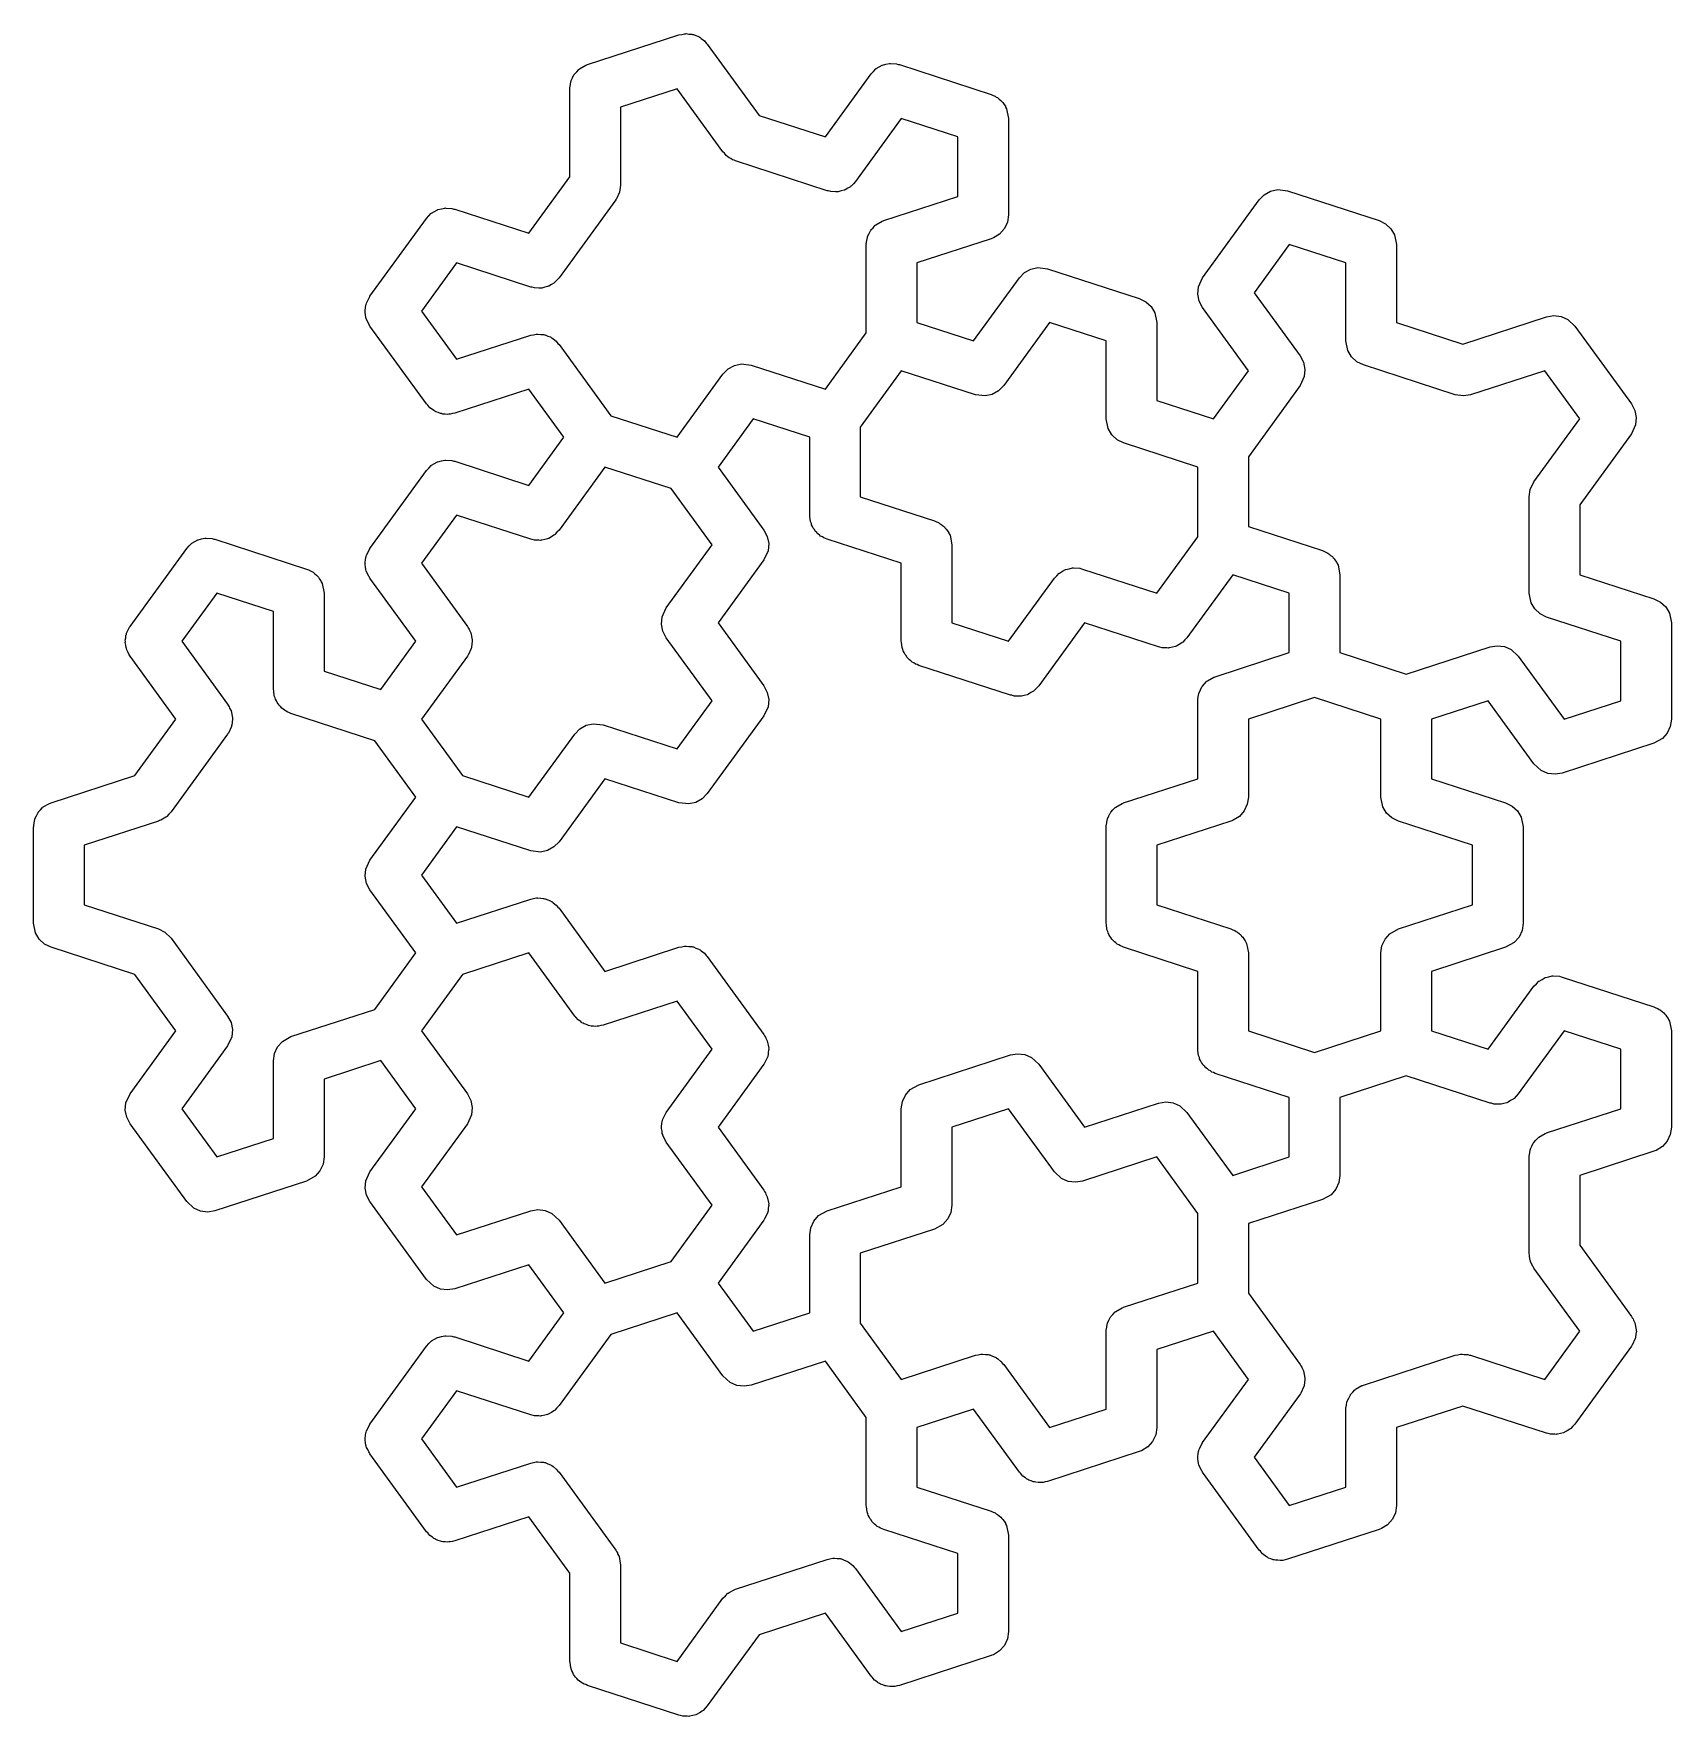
# Model space of a CAD drawing. Header units: millimetres. Extents: x 68 to 170, y 66 to 172.
import ezdxf

# ---------------------------------------------------------------- set-up
doc = ezdxf.new("R2010")
doc.units = ezdxf.units.MM
doc.layers.add('Layer_3', color=7, linetype='CONTINUOUS')

msp = doc.modelspace()

# ---------------------------------------------------------------- linework, layer by layer
at = {"layer": 'Layer_3', "color": 7}
for points in [[(108.806282, 171.803724), (108.983997, 171.793961), (109.032371, 171.776631), (109.083388, 171.770519), (109.246752, 171.699872), (109.414323, 171.639876), (109.455757, 171.609491), (109.502916, 171.589091), (109.576174, 171.521181), (109.782912, 171.369572), (109.885377, 171.234539), (109.953922, 171.170997), (113.2014, 166.701229), (117.358993, 165.350343), (120.231712, 169.304303), (120.383686, 169.460161), (120.533425, 169.618049), (120.543055, 169.623605), (120.550808, 169.631569), (120.740932, 169.737688), (120.929408, 169.846345), (120.940229, 169.84899), (120.94994, 169.854414), (121.162331, 169.901947), (121.374043, 169.952419), (121.385129, 169.951889), (121.395977, 169.954271), (121.442602, 169.948688), (121.830423, 169.927389), (121.935983, 169.889593), (122.006598, 169.881127), (127.751692, 168.014433), (127.875678, 167.953216), (128.005843, 167.906613), (128.079556, 167.852556), (128.161537, 167.81208), (128.262944, 167.718071), (128.374431, 167.636314), (128.429692, 167.56349), (128.496737, 167.501337), (128.567151, 167.382343), (128.65073, 167.2722), (128.664938, 167.217085), (128.729505, 167.107971), (128.848625, 166.504631), (128.848625, 160.463884), (128.782823, 160.011568), (128.590876, 159.596749), (128.28869, 159.253814), (127.901322, 159.011194), (127.80726, 158.985106), (127.751689, 158.954089), (123.103532, 157.44381), (123.103532, 153.709836), (126.654756, 152.555972), (129.527475, 156.509932), (129.846573, 156.837187), (130.245689, 157.059958), (130.691731, 157.159777), (131.302353, 157.086625), (137.047446, 155.219932), (137.457291, 155.017578), (137.792492, 154.706836), (138.025262, 154.313469), (138.144382, 153.710129), (138.144382, 148.822767), (141.695604, 147.668903), (143.890381, 150.689754), (141.017659, 154.643714), (140.80503, 155.048323), (140.716495, 155.496742), (140.759394, 155.951801), (141.017659, 156.509932), (144.568323, 161.397), (144.887421, 161.724255), (145.286537, 161.947027), (145.732579, 162.046846), (146.343201, 161.973694), (152.088294, 160.106998), (152.498139, 159.904644), (152.83334, 159.593902), (153.06611, 159.200535), (153.18523, 158.597195), (153.18523, 153.709836), (157.342824, 152.35895), (162.597351, 154.066251), (163.047863, 154.143443), (163.501694, 154.089074), (163.921223, 153.907651), (164.372229, 153.489557), (167.922893, 148.602488), (168.135522, 148.19788), (168.224057, 147.749461), (168.181158, 147.294402), (167.922893, 146.736271), (164.675415, 142.266503), (164.675415, 137.894952), (169.323573, 136.384673), (169.733418, 136.18232), (170.068618, 135.871577), (170.301388, 135.47821), (170.420509, 134.87487), (170.420509, 128.834121), (170.354707, 128.381805), (170.16276, 127.966986), (169.860574, 127.624052), (169.323573, 127.324318), (163.578479, 125.457625), (163.127968, 125.380432), (162.674136, 125.434802), (162.254607, 125.616224), (161.803601, 126.034318), (158.930882, 129.988278), (155.379661, 128.834414), (155.379661, 125.10044), (160.027818, 123.590161), (160.437663, 123.387808), (160.772864, 123.077065), (161.005634, 122.683699), (161.124754, 122.080359), (161.124754, 116.039612), (161.058953, 115.587296), (160.867005, 115.172477), (160.564819, 114.829542), (160.027818, 114.529809), (155.379661, 113.01953), (155.379661, 109.285556), (158.930882, 108.131692), (161.803601, 112.085652), (161.955575, 112.24151), (162.105314, 112.399397), (162.114944, 112.404954), (162.122723, 112.412918), (162.312847, 112.519037), (162.501323, 112.627693), (162.512145, 112.630339), (162.521855, 112.635763), (162.734247, 112.683295), (162.945958, 112.733767), (162.957044, 112.733238), (162.967892, 112.735619), (163.014517, 112.730037), (163.402338, 112.708738), (163.507899, 112.670942), (163.578514, 112.662475), (169.323607, 110.795782), (169.447594, 110.734565), (169.577758, 110.687961), (169.651471, 110.633904), (169.733452, 110.593428), (169.834859, 110.499419), (169.946346, 110.417663), (170.001607, 110.344839), (170.068653, 110.282686), (170.139066, 110.163692), (170.222646, 110.053549), (170.236854, 109.998433), (170.30142, 109.889319), (170.420541, 109.285979), (170.420541, 103.245229), (170.354739, 102.792914), (170.162792, 102.378095), (169.860606, 102.03516), (169.473237, 101.79254), (169.379175, 101.766452), (169.323605, 101.735435), (164.675447, 100.225156), (164.675447, 95.853605), (167.922924, 91.383837), (167.96871, 91.29671), (168.028213, 91.218298), (168.045834, 91.149958), (168.135557, 90.979228), (168.224092, 90.53081), (168.219117, 90.477911), (168.226129, 90.450728), (168.198938, 90.263816), (168.181211, 90.07575), (168.167161, 90.045397), (168.160335, 89.998412), (167.968388, 89.583593), (167.936992, 89.547965), (167.922943, 89.51762), (164.372279, 84.630551), (164.240419, 84.49532), (164.11553, 84.35359), (164.081344, 84.332186), (164.053181, 84.303304), (163.88824, 84.211239), (163.728162, 84.110978), (163.689292, 84.100183), (163.654065, 84.080525), (163.46972, 84.039271), (163.287721, 83.988778), (163.247393, 83.989571), (163.208023, 83.980761), (163.11412, 83.992006), (162.830722, 83.997191), (162.685055, 84.043406), (162.597402, 84.05391), (157.342874, 85.761211), (153.185281, 84.410325), (153.185281, 79.522966), (153.119479, 79.07065), (152.927532, 78.655831), (152.625346, 78.312896), (152.237977, 78.070276), (152.143915, 78.044188), (152.088345, 78.013171), (146.343251, 76.146475), (146.196203, 76.121286), (146.052442, 76.081403), (145.972022, 76.082991), (145.89274, 76.069418), (145.744607, 76.087171), (145.595443, 76.089896), (145.518772, 76.114211), (145.438908, 76.123789), (145.301973, 76.183006), (145.159767, 76.228123), (145.093208, 76.273282), (145.019379, 76.305209), (144.946285, 76.372971), (144.781535, 76.484753), (144.64284, 76.654274), (144.568373, 76.723306), (141.01771, 81.610375), (140.985409, 81.671837), (140.941438, 81.725582), (140.87956, 81.873257), (140.80508, 82.014983), (140.791639, 82.083103), (140.764802, 82.147148), (140.747552, 82.306327), (140.71654, 82.463402), (140.723049, 82.532535), (140.715561, 82.601567), (140.74439, 82.75905), (140.759418, 82.918461), (140.782834, 82.969074), (140.797862, 83.051174), (141.004859, 83.45869), (141.013722, 83.46803), (141.017691, 83.476603), (143.890413, 87.430562), (141.695636, 90.451413), (138.144414, 89.29755), (138.144414, 84.410188), (138.078612, 83.957872), (137.886665, 83.543053), (137.584479, 83.200118), (137.19711, 82.957498), (137.103048, 82.93141), (137.047478, 82.900393), (131.302384, 81.033699), (131.155337, 81.008511), (131.011575, 80.968628), (130.931155, 80.970215), (130.851873, 80.956642), (130.703741, 80.974396), (130.554577, 80.977121), (130.477906, 81.001436), (130.398041, 81.011014), (130.261114, 81.070228), (130.1189, 81.115347), (130.052334, 81.160514), (129.978512, 81.192436), (129.905427, 81.260188), (129.740668, 81.371977), (129.601971, 81.541498), (129.527506, 81.610531), (126.654788, 85.564491), (123.103563, 84.410627), (123.103563, 80.676652), (127.751721, 79.166373), (127.875707, 79.105157), (128.005872, 79.058553), (128.079585, 79.004496), (128.161566, 78.96402), (128.262973, 78.870011), (128.37446, 78.788255), (128.429721, 78.715431), (128.496766, 78.653278), (128.56718, 78.534284), (128.650759, 78.42414), (128.664967, 78.369025), (128.729534, 78.259911), (128.848654, 77.656571), (128.848654, 71.615824), (128.782852, 71.163508), (128.590905, 70.748689), (128.288719, 70.405755), (127.901351, 70.163134), (127.807289, 70.137046), (127.751718, 70.106029), (122.006625, 68.239336), (121.859577, 68.214147), (121.715816, 68.174264), (121.635396, 68.175852), (121.556113, 68.162278), (121.407981, 68.180032), (121.258817, 68.182757), (121.182146, 68.207072), (121.102281, 68.21665), (120.965354, 68.275864), (120.823141, 68.320984), (120.756574, 68.366151), (120.682753, 68.398072), (120.609667, 68.465824), (120.444908, 68.577613), (120.306211, 68.747135), (120.231747, 68.816167), (117.359028, 72.770127), (113.201434, 71.419241), (109.953957, 66.949473), (109.822096, 66.814242), (109.697208, 66.672513), (109.663021, 66.651108), (109.634859, 66.622226), (109.469917, 66.530162), (109.309839, 66.429901), (109.270969, 66.419106), (109.235743, 66.399447), (109.051397, 66.358193), (108.869398, 66.3077), (108.82907, 66.308494), (108.7897, 66.299683), (108.695797, 66.310928), (108.412399, 66.316114), (108.266733, 66.362329), (108.179079, 66.372833), (102.433985, 68.239526), (102.335896, 68.287956), (102.231629, 68.321036), (102.132048, 68.388603), (102.02414, 68.44188), (101.943921, 68.516246), (101.853397, 68.577666), (101.777189, 68.670813), (101.68894, 68.752622), (101.633234, 68.846764), (101.563964, 68.931428), (101.517458, 69.042418), (101.45617, 69.145989), (101.440242, 69.226721), (101.387331, 69.352993), (101.353345, 69.666845), (101.337047, 69.749329), (101.337047, 75.273453), (98.767514, 78.810112), (94.119356, 77.299833), (93.972309, 77.274645), (93.828547, 77.234762), (93.748127, 77.236349), (93.668845, 77.222776), (93.520712, 77.24053), (93.371548, 77.243255), (93.294877, 77.26757), (93.215013, 77.277148), (93.078086, 77.336362), (92.935872, 77.381481), (92.869306, 77.426648), (92.795484, 77.45857), (92.722398, 77.526322), (92.55764, 77.638111), (92.418942, 77.807632), (92.344478, 77.876665), (88.793815, 82.763733), (88.761514, 82.825196), (88.717543, 82.878941), (88.655665, 83.026615), (88.581185, 83.168342), (88.567744, 83.236461), (88.540908, 83.300506), (88.523683, 83.459685), (88.492671, 83.61676), (88.49918, 83.685893), (88.491719, 83.754926), (88.520548, 83.912408), (88.535576, 84.07182), (88.558992, 84.122432), (88.57402, 84.204532), (88.781017, 84.612049), (88.78988, 84.621389), (88.793849, 84.629961), (92.344513, 89.517029), (92.496487, 89.672888), (92.646225, 89.830775), (92.655856, 89.836331), (92.663608, 89.844295), (92.853764, 89.950433), (93.042208, 90.059071), (93.053003, 90.061717), (93.062713, 90.067141), (93.275176, 90.114686), (93.486814, 90.165142), (93.4979, 90.164613), (93.508748, 90.166994), (93.555373, 90.161412), (93.943194, 90.140086), (94.048755, 90.10229), (94.119369, 90.093824), (98.767527, 88.583545), (100.962301, 91.604396), (98.767527, 94.625245), (94.119369, 93.114966), (93.668858, 93.037774), (93.215026, 93.092143), (92.795497, 93.273565), (92.344491, 93.69166), (88.793828, 98.578728), (88.581198, 98.983337), (88.492663, 99.431755), (88.535563, 99.886815), (88.793828, 100.444946), (91.666549, 104.398905), (89.471773, 107.419756), (85.920548, 106.265893), (85.920548, 101.378531), (85.854746, 100.926215), (85.662799, 100.511396), (85.360613, 100.168461), (84.823612, 99.868728), (79.078519, 98.002034), (78.628007, 97.924842), (78.174175, 97.979211), (77.754647, 98.160634), (77.303641, 98.578728), (73.75298, 103.465797), (73.54035, 103.870405), (73.451815, 104.318824), (73.494715, 104.773883), (73.75298, 105.332014), (76.625699, 109.285974), (74.056166, 112.822633), (68.801636, 114.529934), (68.391791, 114.732287), (68.056591, 115.043029), (67.823821, 115.436396), (67.7047, 116.039736), (67.7047, 122.080483), (67.708907, 122.10946), (67.705758, 122.138567), (67.741734, 122.335084), (67.770497, 122.532799), (67.7828, 122.559371), (67.788065, 122.588173), (67.878542, 122.766294), (67.962444, 122.947618), (67.981811, 122.969578), (67.995067, 122.995693), (68.132529, 123.140637), (68.264635, 123.290555), (68.28604, 123.302514), (68.309588, 123.327358), (68.705574, 123.555644), (68.764835, 123.569772), (68.801626, 123.590304), (74.056155, 125.297605), (76.625688, 128.834264), (73.752969, 132.788223), (73.720669, 132.849686), (73.676698, 132.903431), (73.61482, 133.051106), (73.54034, 133.192832), (73.526899, 133.260952), (73.500062, 133.324997), (73.482811, 133.484176), (73.451799, 133.641251), (73.458308, 133.710384), (73.45082, 133.779416), (73.479649, 133.936899), (73.494678, 134.09631), (73.518093, 134.146922), (73.533122, 134.229023), (73.740118, 134.636539), (73.748982, 134.645879), (73.752951, 134.654451), (77.303611, 139.54152), (77.455586, 139.697378), (77.605324, 139.855265), (77.614955, 139.860822), (77.622707, 139.868786), (77.812831, 139.974905), (78.001307, 140.083561), (78.012129, 140.086207), (78.021839, 140.091631), (78.23423, 140.139163), (78.445942, 140.189635), (78.457028, 140.189106), (78.467876, 140.191487), (78.514501, 140.185905), (78.902322, 140.164579), (79.007883, 140.126784), (79.078497, 140.118317), (84.823591, 138.251623), (84.947577, 138.190407), (85.077742, 138.143803), (85.151455, 138.089746), (85.233436, 138.04927), (85.334843, 137.955261), (85.44633, 137.873505), (85.501591, 137.800681), (85.568637, 137.738527), (85.63905, 137.619534), (85.722629, 137.50939), (85.736837, 137.454275), (85.801404, 137.345161), (85.920524, 136.741821), (85.920524, 131.854459), (89.471749, 130.700595), (91.666526, 133.721446), (88.793804, 137.675406), (88.761504, 137.736868), (88.717533, 137.790613), (88.655655, 137.938288), (88.581174, 138.080014), (88.567734, 138.148134), (88.540897, 138.212179), (88.523673, 138.371358), (88.492661, 138.528433), (88.499169, 138.597566), (88.491708, 138.666598), (88.520537, 138.824081), (88.535566, 138.983492), (88.558981, 139.034105), (88.57401, 139.116205), (88.781006, 139.523721), (88.78987, 139.533061), (88.793839, 139.541634), (92.344502, 144.428702), (92.496476, 144.58456), (92.646214, 144.742448), (92.655845, 144.748004), (92.663597, 144.755968), (92.853753, 144.862105), (93.042198, 144.970743), (93.052993, 144.973389), (93.062703, 144.978813), (93.275166, 145.026359), (93.486803, 145.076815), (93.497889, 145.076286), (93.508737, 145.078667), (93.555362, 145.073084), (93.943183, 145.051759), (94.048744, 145.013963), (94.119359, 145.005496), (98.767516, 143.495218), (100.962291, 146.516066), (98.767516, 149.536917), (94.119359, 148.026639), (93.972311, 148.00145), (93.82855, 147.961567), (93.74813, 147.963154), (93.668847, 147.949581), (93.520715, 147.967335), (93.371551, 147.97006), (93.29488, 147.994375), (93.215016, 148.003953), (93.078088, 148.063167), (92.935875, 148.108286), (92.869308, 148.153453), (92.795487, 148.185375), (92.722401, 148.253127), (92.557642, 148.364916), (92.418945, 148.534437), (92.344481, 148.60347), (88.793817, 153.490538), (88.761517, 153.552001), (88.717546, 153.605746), (88.655668, 153.75342), (88.581188, 153.895147), (88.567747, 153.963267), (88.54091, 154.027312), (88.523686, 154.18649), (88.492674, 154.343566), (88.499183, 154.412699), (88.491721, 154.481731), (88.52055, 154.639214), (88.535579, 154.798625), (88.558994, 154.849237), (88.574023, 154.931338), (88.78102, 155.338854), (88.789883, 155.348194), (88.793852, 155.356766), (92.344515, 160.243835), (92.496489, 160.399693), (92.646227, 160.55758), (92.655858, 160.563137), (92.663611, 160.571101), (92.853767, 160.677238), (93.042211, 160.785876), (93.053006, 160.788522), (93.062716, 160.793946), (93.275179, 160.841492), (93.486817, 160.891948), (93.497903, 160.891418), (93.508751, 160.8938), (93.555376, 160.888217), (93.943196, 160.866918), (94.048757, 160.829122), (94.119372, 160.820656), (98.76753, 159.310377), (101.337062, 162.847036), (101.337062, 168.371975), (101.341269, 168.400952), (101.338121, 168.430059), (101.374096, 168.626576), (101.402859, 168.824291), (101.415162, 168.850863), (101.420427, 168.879666), (101.510904, 169.057786), (101.594806, 169.23911), (101.614174, 169.26107), (101.627429, 169.287185), (101.764891, 169.432129), (101.896997, 169.582047), (101.918402, 169.594006), (101.94195, 169.618851), (102.337936, 169.847136), (102.397198, 169.861264), (102.433988, 169.881796), (108.179082, 171.74849), (108.354514, 171.778549), (108.527646, 171.819824), (108.578952, 171.816993), (108.629593, 171.825671)], [(104.512015, 167.21782), (104.512015, 162.330461), (104.446213, 161.878145), (104.254266, 161.463326), (104.225011, 161.430126), (104.208818, 161.397352), (100.658155, 156.510284), (100.526294, 156.375052), (100.401406, 156.233323), (100.367219, 156.211918), (100.339057, 156.183036), (100.174115, 156.090972), (100.014037, 155.990711), (99.975167, 155.979916), (99.939941, 155.960257), (99.755595, 155.919003), (99.573596, 155.86851), (99.533268, 155.869304), (99.493898, 155.860493), (99.399995, 155.871738), (99.116597, 155.876924), (98.970931, 155.923139), (98.883277, 155.933643), (94.235119, 157.443921), (92.040342, 154.42307), (94.235119, 151.402219), (98.883277, 152.912498), (99.058709, 152.942557), (99.231842, 152.983832), (99.283147, 152.981001), (99.333788, 152.98968), (99.510514, 152.968513), (99.688229, 152.95875), (99.736603, 152.94142), (99.78762, 152.935308), (99.950984, 152.864661), (100.118556, 152.804664), (100.159989, 152.77428), (100.207149, 152.75388), (100.280406, 152.68597), (100.487144, 152.534361), (100.589609, 152.399328), (100.658155, 152.335786), (103.905632, 147.866018), (108.063228, 146.515132), (110.935947, 150.469092), (111.255045, 150.796347), (111.654161, 151.019118), (112.100204, 151.118938), (112.710825, 151.045786), (117.358983, 149.535507), (119.928516, 153.072166), (119.928516, 158.597105), (119.932723, 158.626082), (119.929574, 158.655189), (119.965549, 158.851706), (119.994312, 159.049421), (120.006615, 159.075993), (120.011881, 159.104796), (120.102357, 159.282916), (120.186259, 159.46424), (120.205627, 159.4862), (120.218883, 159.512315), (120.356344, 159.657259), (120.488451, 159.807177), (120.509855, 159.819136), (120.533403, 159.843981), (120.929389, 160.072266), (120.988651, 160.086395), (121.025441, 160.106926), (125.673599, 161.617205), (125.673599, 165.35118), (122.122377, 166.505043), (119.249658, 162.551084), (119.117798, 162.415852), (118.992909, 162.274123), (118.958722, 162.252718), (118.93056, 162.223836), (118.765627, 162.131777), (118.605541, 162.031511), (118.566666, 162.020716), (118.531447, 162.001057), (118.347122, 161.959806), (118.165099, 161.909308), (118.124772, 161.910101), (118.085402, 161.901291), (117.991498, 161.912535), (117.708101, 161.917721), (117.562434, 161.963936), (117.47478, 161.97444), (111.729687, 163.841134), (111.631598, 163.889563), (111.527331, 163.922644), (111.427749, 163.990211), (111.319842, 164.043487), (111.252619, 164.109035), (111.149098, 164.179274), (111.024882, 164.3311), (110.935937, 164.417827), (108.063218, 168.371787)], [(144.264224, 155.576699), (147.136945, 151.622739), (147.349575, 151.21813), (147.43811, 150.769712), (147.39521, 150.314652), (147.136945, 149.756521), (143.889468, 145.286754), (143.889468, 140.915199), (148.537626, 139.404921), (148.661612, 139.343704), (148.791777, 139.2971), (148.865489, 139.243043), (148.947471, 139.202567), (149.048877, 139.108558), (149.160365, 139.026802), (149.215626, 138.953978), (149.282671, 138.891825), (149.353085, 138.772831), (149.436664, 138.662688), (149.450872, 138.607572), (149.515438, 138.498458), (149.634559, 137.895118), (149.634559, 133.007759), (153.792153, 131.656873), (159.046683, 133.364174), (159.497194, 133.441366), (159.951026, 133.386997), (160.370554, 133.205575), (160.82156, 132.78748), (163.694279, 128.83352), (167.245501, 129.987384), (167.245501, 133.721359), (162.597343, 135.231637), (162.187498, 135.433991), (161.852298, 135.744733), (161.619528, 136.1381), (161.500407, 136.74144), (161.500407, 142.782187), (161.566209, 143.234503), (161.803593, 143.715295), (164.676315, 147.669255), (162.481538, 150.690106), (157.83338, 149.179828), (157.382869, 149.102635), (156.852252, 149.179828), (151.107159, 151.046521), (150.697314, 151.248875), (150.362113, 151.559617), (150.129343, 151.952984), (150.010222, 152.556324), (150.010222, 157.443686), (146.458998, 158.59755)], [(128.545434, 149.756521), (128.226336, 149.429266), (127.82722, 149.206495), (127.381177, 149.106676), (126.770556, 149.179828), (122.122398, 150.690106), (119.552866, 147.153447), (119.552866, 142.781893), (124.201021, 141.271614), (124.325007, 141.210398), (124.455171, 141.163794), (124.528884, 141.109737), (124.610865, 141.069261), (124.712272, 140.975252), (124.82376, 140.893496), (124.879021, 140.820672), (124.946066, 140.758519), (125.01648, 140.639525), (125.100059, 140.529381), (125.114267, 140.474266), (125.178833, 140.365152), (125.297954, 139.761812), (125.297954, 134.874452), (128.849178, 133.720589), (131.721897, 137.674548), (131.873871, 137.830407), (132.023609, 137.988294), (132.03324, 137.99385), (132.041019, 138.001814), (132.231175, 138.107952), (132.419619, 138.21659), (132.430414, 138.219236), (132.440124, 138.22466), (132.652587, 138.272205), (132.864225, 138.322661), (132.875311, 138.322132), (132.886159, 138.324513), (132.932784, 138.318931), (133.320605, 138.297605), (133.426166, 138.259809), (133.49678, 138.251343), (138.144941, 136.741064), (140.714471, 140.27772), (140.714471, 144.649275), (136.066316, 146.159553), (135.656471, 146.361907), (135.32127, 146.672649), (135.0885, 147.066016), (134.96938, 147.669356), (134.96938, 152.556718), (131.418155, 153.710582)], [(110.631864, 144.64888), (113.504586, 140.694921), (113.717216, 140.290312), (113.80575, 139.841893), (113.762851, 139.386834), (113.504586, 138.828703), (110.631867, 134.874746), (113.504586, 130.920786), (113.717216, 130.516178), (113.80575, 130.067759), (113.762851, 129.6127), (113.504586, 129.054569), (109.953922, 124.1675), (109.634824, 123.840245), (109.235708, 123.617474), (108.789666, 123.517655), (108.179044, 123.590807), (103.530884, 125.101085), (100.658165, 121.147126), (100.339067, 120.81987), (99.939951, 120.597099), (99.493909, 120.49728), (98.883287, 120.570432), (94.23513, 122.080711), (92.040355, 119.059859), (94.23513, 116.039011), (98.883287, 117.54929), (99.058719, 117.579349), (99.231852, 117.620624), (99.283158, 117.617793), (99.333799, 117.626471), (99.510525, 117.605305), (99.68824, 117.595542), (99.736614, 117.578211), (99.787631, 117.572099), (99.950995, 117.501453), (100.118566, 117.441456), (100.16, 117.411071), (100.207159, 117.390672), (100.280417, 117.322761), (100.487155, 117.171153), (100.58962, 117.03612), (100.658165, 116.972577), (103.530884, 113.018618), (108.179044, 114.528896), (108.354476, 114.558956), (108.527609, 114.600231), (108.578915, 114.5974), (108.629556, 114.606078), (108.806282, 114.584911), (108.983997, 114.575148), (109.032371, 114.557818), (109.083388, 114.551706), (109.246752, 114.48106), (109.414323, 114.421063), (109.455757, 114.390678), (109.502916, 114.370279), (109.576174, 114.302368), (109.782912, 114.150759), (109.885377, 114.015726), (109.953922, 113.952184), (113.504586, 109.065116), (113.550372, 108.977988), (113.609874, 108.899576), (113.627495, 108.831237), (113.717218, 108.660507), (113.805753, 108.212088), (113.800752, 108.15919), (113.807764, 108.132007), (113.780573, 107.945095), (113.762846, 107.757029), (113.748796, 107.726676), (113.74197, 107.679691), (113.550023, 107.264872), (113.518627, 107.229243), (113.504578, 107.198898), (110.631856, 103.244938), (113.504578, 99.290979), (113.550364, 99.203851), (113.609866, 99.125439), (113.627487, 99.0571), (113.71721, 98.88637), (113.805745, 98.437951), (113.800744, 98.385053), (113.807756, 98.35787), (113.780565, 98.170958), (113.762838, 97.982892), (113.748788, 97.952539), (113.741962, 97.905554), (113.550015, 97.490735), (113.518619, 97.455106), (113.50457, 97.424761), (110.631851, 93.470804), (112.826625, 90.449953), (116.37785, 91.603817), (116.37785, 96.491176), (116.443652, 96.943492), (116.635599, 97.358311), (116.937785, 97.701246), (117.474786, 98.000979), (122.122941, 99.511257), (122.122941, 104.39862), (122.188743, 104.850935), (122.38069, 105.265754), (122.682876, 105.608689), (123.219877, 105.908422), (128.96497, 107.775116), (129.415482, 107.852308), (129.869314, 107.797939), (130.288842, 107.616517), (130.739848, 107.198422), (133.612567, 103.244462), (138.260728, 104.754741), (138.711239, 104.831933), (139.165071, 104.777564), (139.584599, 104.596142), (140.035605, 104.178047), (142.908322, 100.224087), (146.459546, 101.377951), (146.459546, 105.111926), (141.811388, 106.622204), (141.713299, 106.670634), (141.609032, 106.703715), (141.509451, 106.771281), (141.401543, 106.824558), (141.321324, 106.898924), (141.2308, 106.960345), (141.154592, 107.053491), (141.066343, 107.1353), (141.010637, 107.229442), (140.941367, 107.314106), (140.894861, 107.425096), (140.833573, 107.528667), (140.817645, 107.609399), (140.764734, 107.735672), (140.730748, 108.049523), (140.71445, 108.132007), (140.71445, 113.019369), (136.066295, 114.529648), (135.968206, 114.578077), (135.863939, 114.611158), (135.764357, 114.678725), (135.65645, 114.732001), (135.576231, 114.806368), (135.485706, 114.867788), (135.409498, 114.960934), (135.321249, 115.042744), (135.265544, 115.136885), (135.196273, 115.221549), (135.149767, 115.332539), (135.088479, 115.43611), (135.072551, 115.516843), (135.01964, 115.643115), (134.985654, 115.956966), (134.969356, 116.03945), (134.969356, 122.080197), (134.973563, 122.109174), (134.970414, 122.138281), (135.00639, 122.334798), (135.035152, 122.532513), (135.047456, 122.559085), (135.052721, 122.587888), (135.143198, 122.766008), (135.2271, 122.947332), (135.246467, 122.969293), (135.259723, 122.995407), (135.397184, 123.140351), (135.529291, 123.290269), (135.550696, 123.302228), (135.574244, 123.327073), (135.97023, 123.555358), (136.029491, 123.569487), (136.066281, 123.590018), (140.714436, 125.100297), (140.714436, 129.987659), (140.718643, 130.016636), (140.715495, 130.045743), (140.75147, 130.24226), (140.780233, 130.439975), (140.792536, 130.466547), (140.797801, 130.49535), (140.888278, 130.67347), (140.97218, 130.854794), (140.991548, 130.876754), (141.004803, 130.902869), (141.142265, 131.047813), (141.274371, 131.197731), (141.295776, 131.20969), (141.319324, 131.234535), (141.71531, 131.46282), (141.774571, 131.476948), (141.811362, 131.49748), (146.459519, 133.007759), (146.459519, 136.741731), (142.908295, 137.895595), (140.035579, 133.941637), (139.903719, 133.806406), (139.77883, 133.664677), (139.744643, 133.643272), (139.716481, 133.61439), (139.551548, 133.522331), (139.391461, 133.422065), (139.352586, 133.41127), (139.317368, 133.391611), (139.133043, 133.35036), (138.95102, 133.299861), (138.910692, 133.300655), (138.871322, 133.291845), (138.777419, 133.303089), (138.494021, 133.308275), (138.348355, 133.35449), (138.260701, 133.364994), (133.612541, 134.875273), (130.739822, 130.921313), (130.607962, 130.786082), (130.483073, 130.644352), (130.448886, 130.622948), (130.420724, 130.594066), (130.255783, 130.502001), (130.095704, 130.40174), (130.056834, 130.390945), (130.021608, 130.371286), (129.837262, 130.330033), (129.655263, 130.27954), (129.614935, 130.280333), (129.575565, 130.271523), (129.481662, 130.282767), (129.198264, 130.287953), (129.052598, 130.334168), (128.964944, 130.344672), (123.21985, 132.211366), (123.121761, 132.259795), (123.017494, 132.292876), (122.917913, 132.360442), (122.810005, 132.413719), (122.729786, 132.488085), (122.639262, 132.549506), (122.563054, 132.642652), (122.474805, 132.724462), (122.419099, 132.818603), (122.349829, 132.903267), (122.303323, 133.014257), (122.242035, 133.117828), (122.226107, 133.19856), (122.173196, 133.324833), (122.13921, 133.638684), (122.122912, 133.721168), (122.122912, 138.60853), (117.474757, 140.118809), (117.376668, 140.167238), (117.272401, 140.200319), (117.172819, 140.267886), (117.064912, 140.321162), (116.984693, 140.395529), (116.894168, 140.456949), (116.81796, 140.550096), (116.729711, 140.631905), (116.674006, 140.726046), (116.604735, 140.81071), (116.558229, 140.9217), (116.496941, 141.025271), (116.481013, 141.106004), (116.428102, 141.232276), (116.394116, 141.546128), (116.377818, 141.628611), (116.377818, 146.515971), (112.826594, 147.669835)], [(100.658165, 140.6954), (100.526305, 140.560168), (100.401416, 140.418439), (100.36723, 140.397034), (100.339067, 140.368152), (100.174126, 140.276088), (100.014048, 140.175827), (99.975178, 140.165032), (99.939951, 140.145373), (99.755605, 140.104119), (99.573607, 140.053626), (99.533279, 140.05442), (99.493909, 140.045609), (99.400005, 140.056854), (99.116608, 140.06204), (98.970941, 140.108255), (98.883287, 140.118759), (94.23513, 141.629037), (92.040353, 138.608186), (94.913074, 134.654227), (94.95886, 134.567099), (95.018363, 134.488687), (95.035984, 134.420348), (95.125707, 134.249618), (95.214242, 133.801199), (95.209241, 133.748301), (95.216252, 133.721118), (95.189061, 133.534206), (95.171334, 133.34614), (95.157285, 133.315787), (95.150458, 133.268802), (94.958511, 132.853983), (94.927116, 132.818354), (94.913066, 132.788009), (92.040345, 128.834049), (94.60988, 125.29739), (98.767474, 123.946505), (101.640193, 127.900464), (101.959291, 128.22772), (102.358407, 128.450491), (102.804449, 128.55031), (103.415071, 128.477158), (108.063231, 126.966879), (110.258008, 129.987731), (107.385287, 133.94169), (107.172657, 134.346299), (107.084122, 134.794718), (107.127021, 135.249777), (107.385287, 135.807908), (110.258005, 139.761865), (107.688473, 143.298524), (103.530876, 144.64941)], [(76.999505, 133.721065), (79.872224, 129.767105), (79.91801, 129.679978), (79.977512, 129.601566), (79.995133, 129.533227), (80.084856, 129.362496), (80.173391, 128.914078), (80.16839, 128.86118), (80.175402, 128.833996), (80.14821, 128.647084), (80.130483, 128.459018), (80.116434, 128.428665), (80.109608, 128.381681), (79.91766, 127.966862), (79.886265, 127.931233), (79.872216, 127.900888), (76.321555, 123.013819), (76.189694, 122.878588), (76.064806, 122.736859), (76.030619, 122.715454), (76.002457, 122.686572), (75.890924, 122.627959), (75.677437, 122.494246), (75.590686, 122.470169), (75.527805, 122.437123), (70.879647, 120.926844), (70.879647, 117.192872), (75.527805, 115.682593), (75.93765, 115.48024), (76.321555, 115.1059), (79.872216, 110.218831), (80.084845, 109.814222), (80.17338, 109.365804), (80.130481, 108.910744), (79.872216, 108.352614), (76.999497, 104.398654), (79.194274, 101.377803), (82.745495, 102.531667), (82.745495, 107.419032), (82.811297, 107.871347), (83.003244, 108.286166), (83.30543, 108.629101), (83.842431, 108.928834), (89.096961, 110.636135), (91.666494, 114.172794), (88.793775, 118.126751), (88.581145, 118.531357), (88.49261, 118.979778), (88.53551, 119.434838), (88.793775, 119.992968), (91.666497, 123.946928), (89.096961, 127.483587), (83.842431, 129.190888), (83.744342, 129.239317), (83.640075, 129.272398), (83.540494, 129.339964), (83.432586, 129.393241), (83.352367, 129.467607), (83.261843, 129.529028), (83.185635, 129.622174), (83.097386, 129.703983), (83.041681, 129.798125), (82.97241, 129.882789), (82.925904, 129.993779), (82.864616, 130.09735), (82.848688, 130.178082), (82.795777, 130.304355), (82.761791, 130.618206), (82.745493, 130.70069), (82.745493, 135.588052), (79.194271, 136.741916)], [(143.889468, 128.83429), (143.889468, 123.946928), (143.823666, 123.494612), (143.631719, 123.079793), (143.329533, 122.736859), (142.942164, 122.494238), (142.848102, 122.468151), (142.792532, 122.437133), (138.144377, 120.926855), (138.144377, 117.192883), (142.792532, 115.682604), (142.916518, 115.621387), (143.046683, 115.574784), (143.120396, 115.520727), (143.202377, 115.480251), (143.303784, 115.386242), (143.415271, 115.304485), (143.470532, 115.231661), (143.537578, 115.169508), (143.607991, 115.050514), (143.69157, 114.940371), (143.705778, 114.885256), (143.770345, 114.776142), (143.889465, 114.172802), (143.889465, 109.285439), (148.047059, 107.934554), (152.204653, 109.285439), (152.204653, 114.172802), (152.270455, 114.625117), (152.462402, 115.039936), (152.764588, 115.382871), (153.301589, 115.682604), (157.949747, 117.192883), (157.949747, 120.926855), (153.301589, 122.437133), (152.891744, 122.639487), (152.556543, 122.950229), (152.323774, 123.343596), (152.204653, 123.946936), (152.204653, 128.834298), (148.047059, 130.185184)], [(94.609888, 112.822384), (92.040353, 109.285725), (94.913074, 105.331765), (95.125704, 104.927157), (95.214239, 104.478738), (95.171339, 104.023679), (94.913074, 103.465548), (92.040353, 99.511588), (94.23513, 96.490737), (98.883287, 98.001016), (99.333799, 98.078208), (99.787631, 98.023839), (100.207159, 97.842417), (100.658165, 97.424322), (103.530884, 93.470365), (107.688481, 94.821251), (110.258013, 98.357907), (107.385294, 102.311867), (107.352994, 102.373329), (107.309023, 102.427074), (107.247145, 102.574749), (107.172665, 102.716476), (107.159224, 102.784595), (107.132387, 102.84864), (107.115163, 103.007819), (107.084151, 103.164894), (107.09066, 103.234027), (107.083199, 103.303059), (107.112028, 103.460542), (107.127056, 103.619954), (107.150471, 103.670566), (107.1655, 103.752666), (107.372497, 104.160182), (107.38136, 104.169522), (107.385329, 104.178095), (110.25805, 108.132054), (108.063273, 111.152906), (103.415113, 109.642627), (103.268066, 109.617439), (103.124304, 109.577555), (103.043884, 109.579143), (102.964602, 109.56557), (102.816469, 109.583323), (102.667305, 109.586048), (102.590634, 109.610364), (102.51077, 109.619942), (102.373843, 109.679155), (102.231629, 109.724275), (102.165063, 109.769442), (102.091241, 109.801364), (102.018155, 109.869116), (101.853397, 109.980905), (101.7147, 110.150426), (101.640235, 110.219458), (98.767516, 114.173418)], [(160.821563, 105.332242), (160.689703, 105.19701), (160.564814, 105.055281), (160.530627, 105.033876), (160.502465, 105.004994), (160.337532, 104.912935), (160.177446, 104.812669), (160.13857, 104.801874), (160.103352, 104.782215), (159.919027, 104.740964), (159.737004, 104.690466), (159.696677, 104.691259), (159.657307, 104.682449), (159.563403, 104.693694), (159.280005, 104.698879), (159.134339, 104.745094), (159.046685, 104.755598), (153.792155, 106.462899), (149.634562, 105.112013), (149.634562, 100.224654), (149.56876, 99.772338), (149.376813, 99.357519), (149.074627, 99.014584), (148.537626, 98.714851), (143.889468, 97.204572), (143.889468, 92.833018), (147.136945, 88.36325), (147.182732, 88.276123), (147.242234, 88.197711), (147.259855, 88.129372), (147.349578, 87.958642), (147.438113, 87.510223), (147.433138, 87.457325), (147.44015, 87.430142), (147.412959, 87.243229), (147.395232, 87.055164), (147.381182, 87.024811), (147.374356, 86.977826), (147.182409, 86.563007), (147.151013, 86.527378), (147.136964, 86.497033), (144.264242, 82.543073), (146.459019, 79.522222), (150.010244, 80.676086), (150.010244, 85.563448), (150.014451, 85.592425), (150.011302, 85.621532), (150.047277, 85.818049), (150.07604, 86.015764), (150.088343, 86.042336), (150.093609, 86.071139), (150.184085, 86.249259), (150.267987, 86.430583), (150.287355, 86.452543), (150.300611, 86.478658), (150.438072, 86.623602), (150.570179, 86.77352), (150.591583, 86.785479), (150.615131, 86.810323), (151.011117, 87.038609), (151.070379, 87.052737), (151.107169, 87.073269), (156.852263, 88.939963), (157.027695, 88.970022), (157.200828, 89.011297), (157.252133, 89.008466), (157.302774, 89.017144), (157.429372, 88.998729), (157.657215, 88.986214), (157.754246, 88.951475), (157.833391, 88.939965), (162.481548, 87.429687), (164.676325, 90.450538), (161.803604, 94.404497), (161.771304, 94.46596), (161.727332, 94.519705), (161.665454, 94.66738), (161.590974, 94.809106), (161.580523, 94.87005), (161.550681, 94.941271), (161.520391, 95.220999), (161.500415, 95.337606), (161.500415, 101.378353), (161.504622, 101.40733), (161.501474, 101.436437), (161.537449, 101.632954), (161.566212, 101.830669), (161.578515, 101.857241), (161.58378, 101.886044), (161.674257, 102.064164), (161.758159, 102.245488), (161.777527, 102.267448), (161.790782, 102.293563), (161.928244, 102.438507), (162.06035, 102.588425), (162.081755, 102.600384), (162.105303, 102.625229), (162.501289, 102.853514), (162.56055, 102.867643), (162.597341, 102.888174), (167.245498, 104.398453), (167.245498, 108.132428), (163.694277, 109.286291)], [(125.297957, 103.245269), (125.297957, 98.357907), (125.232155, 97.905591), (125.040207, 97.490772), (124.738022, 97.147838), (124.201021, 96.848105), (119.552866, 95.337826), (119.552866, 90.966274), (122.122398, 87.429615), (126.770556, 88.939894), (126.945988, 88.969953), (127.119121, 89.011228), (127.170426, 89.008397), (127.221067, 89.017075), (127.397793, 88.995909), (127.575508, 88.986146), (127.623882, 88.968815), (127.674899, 88.962704), (127.838263, 88.892057), (128.005835, 88.83206), (128.047268, 88.801676), (128.094428, 88.781276), (128.167686, 88.713366), (128.374423, 88.561757), (128.476888, 88.426724), (128.545434, 88.363182), (131.418153, 84.409222), (134.969377, 85.563086), (134.969377, 90.450448), (134.973584, 90.479425), (134.970435, 90.508532), (135.006411, 90.705048), (135.035174, 90.902764), (135.047477, 90.929336), (135.052742, 90.958138), (135.143219, 91.136258), (135.227121, 91.317583), (135.246488, 91.339543), (135.259744, 91.365657), (135.397206, 91.510601), (135.529312, 91.66052), (135.550717, 91.672479), (135.574265, 91.697323), (135.970251, 91.925608), (136.029512, 91.939737), (136.066302, 91.960269), (140.714457, 93.470547), (140.714457, 97.842099), (138.144925, 101.378758), (133.496767, 99.868479), (133.046256, 99.791287), (132.592424, 99.845656), (132.172895, 100.027079), (131.721889, 100.445173), (128.84917, 104.399133)], [(103.905643, 90.253738), (100.658165, 85.78397), (100.526305, 85.648739), (100.401416, 85.50701), (100.36723, 85.485605), (100.339067, 85.456723), (100.174126, 85.364659), (100.014048, 85.264397), (99.975178, 85.253602), (99.939951, 85.233944), (99.755605, 85.19269), (99.573607, 85.142197), (99.533279, 85.142991), (99.493909, 85.13418), (99.400005, 85.145425), (99.116608, 85.150611), (98.970941, 85.196826), (98.883287, 85.207329), (94.23513, 86.717608), (92.040353, 83.696757), (94.23513, 80.675906), (98.883287, 82.186185), (99.058719, 82.216244), (99.231852, 82.257519), (99.283158, 82.254688), (99.333799, 82.263366), (99.510525, 82.2422), (99.68824, 82.232437), (99.736614, 82.215106), (99.787631, 82.208994), (99.950995, 82.138348), (100.118566, 82.078351), (100.16, 82.047966), (100.207159, 82.027567), (100.280417, 81.959656), (100.487155, 81.808047), (100.58962, 81.673015), (100.658165, 81.609472), (104.208829, 76.722404), (104.254615, 76.635277), (104.314117, 76.556865), (104.331738, 76.488525), (104.421461, 76.317795), (104.512017, 75.789295), (104.512017, 70.901936), (108.063242, 69.748072), (110.93596, 73.702032), (111.087935, 73.85789), (111.237673, 74.015777), (111.247304, 74.021334), (111.255056, 74.029297), (111.323451, 74.065241), (111.633656, 74.244073), (111.688734, 74.257196), (111.729708, 74.278733), (117.474802, 76.145427), (117.650234, 76.175486), (117.823366, 76.216761), (117.874672, 76.21393), (117.925313, 76.222609), (118.102039, 76.201442), (118.279754, 76.191679), (118.328128, 76.174349), (118.379145, 76.168237), (118.542509, 76.09759), (118.71008, 76.037593), (118.751514, 76.007209), (118.798673, 75.986809), (118.871931, 75.918899), (119.078669, 75.76729), (119.181134, 75.632257), (119.249679, 75.568715), (122.122398, 71.614755), (125.67362, 72.768619), (125.67362, 76.502593), (121.025462, 78.012872), (120.927373, 78.061301), (120.823106, 78.094382), (120.723525, 78.161949), (120.615617, 78.215225), (120.535398, 78.289592), (120.444874, 78.351012), (120.368666, 78.444159), (120.280417, 78.525968), (120.224711, 78.620109), (120.155441, 78.704773), (120.108935, 78.815763), (120.047647, 78.919335), (120.031719, 79.000067), (119.978808, 79.126339), (119.944822, 79.440191), (119.92855, 79.522675), (119.92855, 85.047614), (117.359017, 88.584273), (112.71086, 87.073994), (112.260348, 86.996802), (111.806516, 87.051171), (111.386988, 87.232593), (110.935982, 87.650688), (108.063263, 91.604648)]]:
    msp.add_lwpolyline(points, close=True, dxfattribs=at)

doc.saveas('drawing.dxf')
